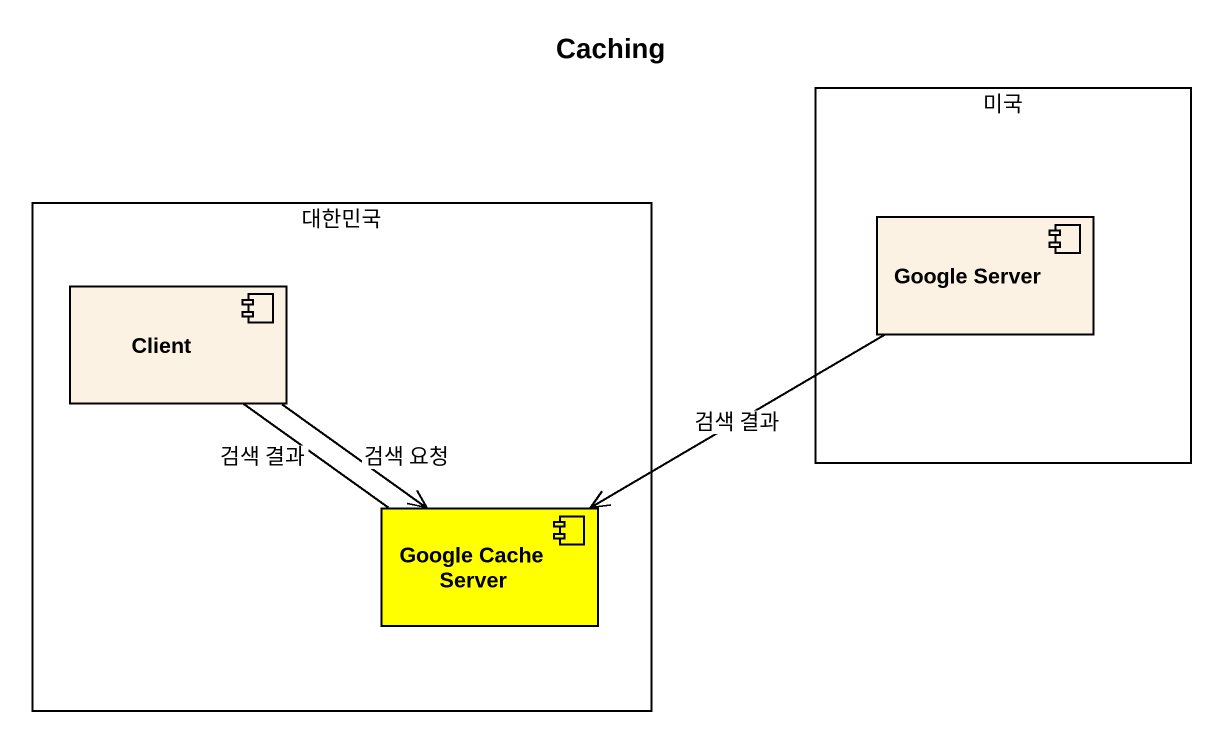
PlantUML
@startuml
title Caching
rectangle 미국 {
  component "Google Server" as Google_Server
}
rectangle 대한민국 {
  component Client
  component "Google Cache Server" as Google_Cache_Server #FFFF00
}
Client --> Google_Cache_Server : 검색 요청
Google_Server -left-> Google_Cache_Server : 검색 결과
Google_Cache_Server -up- Client : 검색 결과
@enduml
